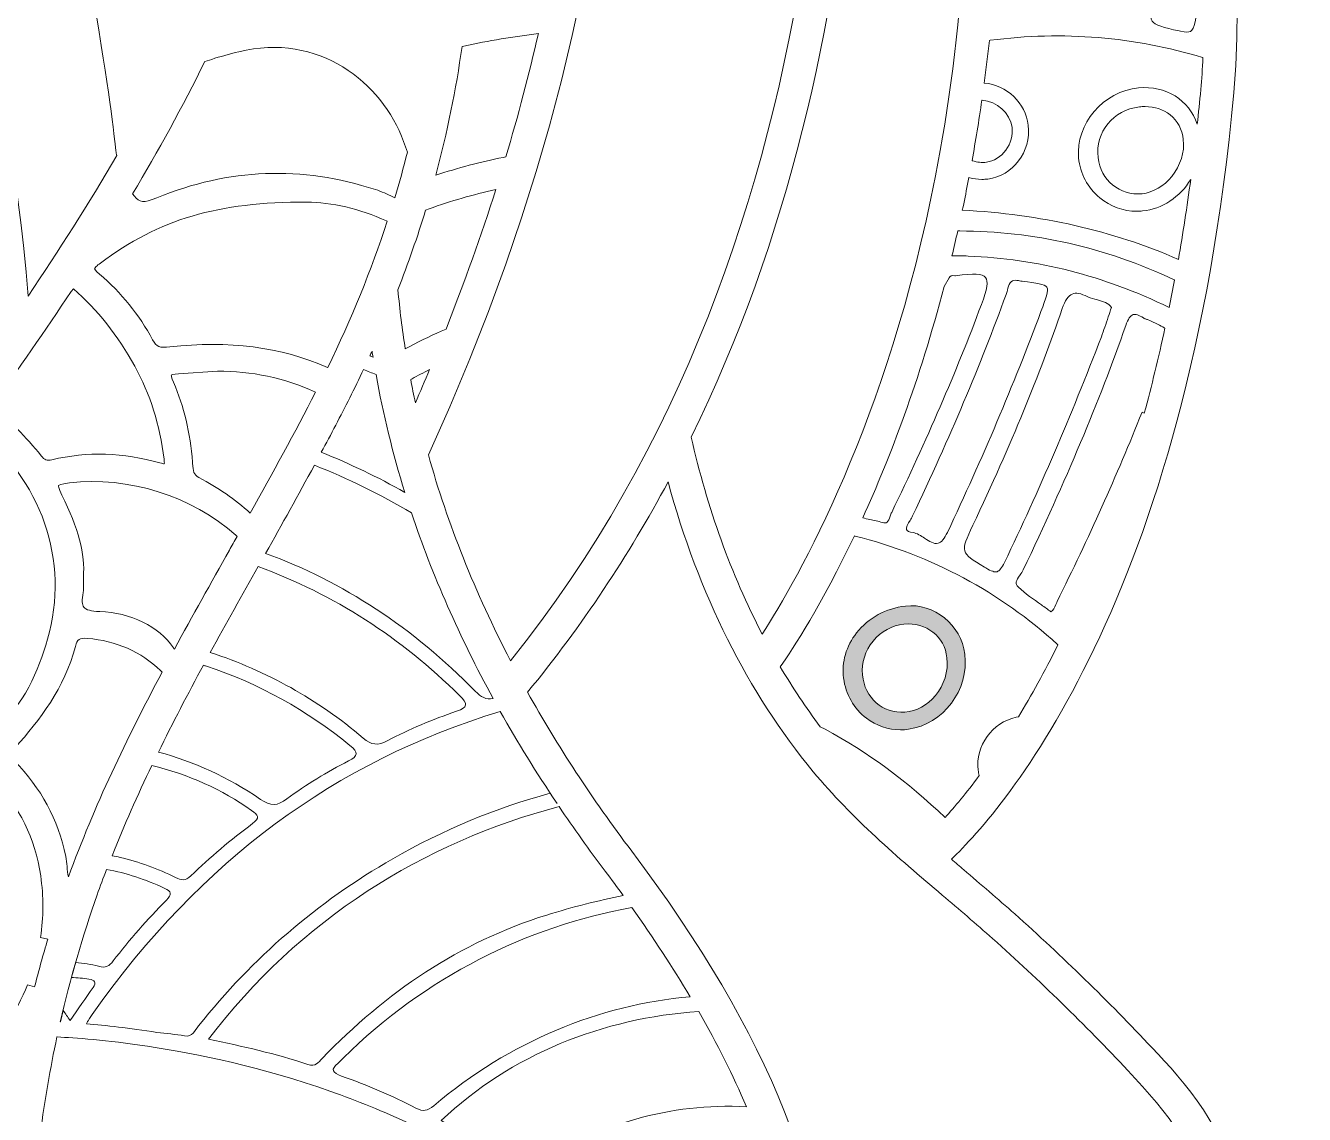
# Model space of a CAD drawing. Extents: x 467 to 8573, y -6014 to -20.
# Drawn here: x 7634.5 to 8065.8, y -1618.4 to -1251.1 of the extents above; entities that cross this region are included whole.
import ezdxf

# ---------------------------------------------------------------- set-up
doc = ezdxf.new("R2010")
doc.units = 0
doc.header["$MEASUREMENT"] = 0
doc.layers.add('Layer 1', color=7, linetype='Continuous')

# ---------------------------------------------------------------- blocks, each defined once
blk = doc.blocks.new('block 12')
at = {"layer": 'Layer 1', "true_color": 0x000000}
h = blk.add_hatch(color=18, dxfattribs=at)
h.dxf.hatch_style = 2
edge = h.paths.add_edge_path()
edge.add_spline(control_points=[(7931.23, -1446.9), (7924.71, -1447.62), (7918.71, -1450.92), (7914.75, -1455.96), (7911.22, -1460.45), (7909.66, -1465.85), (7910.35, -1471.18), (7911.06, -1476.7), (7913.81, -1481.53), (7918.09, -1484.79), (7921.43, -1487.33), (7925.41, -1488.67), (7929.52, -1488.67), (7930.42, -1488.67), (7931.32, -1488.6), (7932.22, -1488.48), (7944.01, -1486.81), (7952.72, -1475.22), (7951.24, -1463.17), (7950.03, -1453.28), (7940.87, -1445.83), (7931.23, -1446.9)], knot_values=[0, 0, 0, 0, 1, 1, 1, 2, 2, 2, 3, 3, 3, 4, 4, 4, 5, 5, 5, 6, 6, 6, 7, 7, 7, 7], degree=3, periodic=1)
edge = h.paths.add_edge_path()
edge.add_spline(control_points=[(7941.32, -1477.14), (7938.59, -1480.43), (7934.93, -1482.41), (7931.03, -1482.7), (7923.5, -1483.26), (7917.51, -1477.96), (7916.72, -1470.09), (7916.33, -1466.12), (7917.63, -1461.98), (7920.3, -1458.73), (7922.96, -1455.5), (7926.74, -1453.42), (7930.68, -1453.04), (7938.29, -1452.31), (7944.41, -1457.09), (7945.22, -1464.42), (7945.71, -1468.93), (7944.3, -1473.56), (7941.32, -1477.14)], knot_values=[0, 0, 0, 0, 1, 1, 1, 2, 2, 2, 3, 3, 3, 4, 4, 4, 5, 5, 5, 6, 6, 6, 6], degree=3, periodic=1)
at = {"layer": 'Layer 1', "lineweight": 0}
for points, knots in [([(8569.01, -1461.07), (8566.22, -1459.96), (8563.09, -1461.26), (8561.86, -1463.99), (8561.56, -1464.71), (8544.61, -1501.55), (8501.88, -1542.69), (8501.51, -1532.3), (8501.78, -1521.87), (8503.01, -1511.43), (8505.06, -1494.14), (8512.33, -1458.39), (8528.91, -1447.47), (8488.25, -1474.16), (8444.57, -1497.83), (8388.84, -1567), (8388.74, -1558.25), (8389.06, -1549.45), (8390.1, -1540.66), (8392.11, -1523.36), (8399.38, -1487.62), (8416.02, -1476.7), (8371.77, -1505.76), (8323.94, -1531.19), (8261, -1615.47), (8259.7, -1599.83), (8259.39, -1584.22), (8261.22, -1568.57), (8263.27, -1551.27), (8270.53, -1515.49), (8287.12, -1504.62), (8240.79, -1535.03), (8190.44, -1561.49), (8122.93, -1655.94), (8117.73, -1663.24), (8112.98, -1670.96), (8108.96, -1679.01), (8108.22, -1666.14), (8108.26, -1653.26), (8109.78, -1640.33), (8111.79, -1623.02), (8119.06, -1587.24), (8135.68, -1576.32), (8107.06, -1595.13), (8076.93, -1612.43), (8042.19, -1645.12), (8040.7, -1623.96), (8025.02, -1607.26), (8014.41, -1595.94), (7999.68, -1580.28), (7984.1, -1565.09), (7968.08, -1550.78), (7962.38, -1545.69), (7956.54, -1540.74), (7950.91, -1535.95), (7949.5, -1534.75), (7948.1, -1533.56), (7946.72, -1532.36), (7963.83, -1515.97), (8026.37, -1445.17), (8041.95, -1273.7), (8059.64, -1079.17), (7874.06, -790.77), (7866.16, -778.61), (7866.16, -778.61), (7865.71, -778.88), (7865.71, -778.88), (7865.61, -778.45), (7865.51, -778.03), (7865.39, -777.58), (7841.47, -682.42), (7816.71, -584.01), (7816.45, -483.92), (7816.45, -483.92), (7816.42, -475.23), (7816.42, -475.23), (7816.02, -336.5), (7815.58, -179.26), (7903.6, -61.38), (7903.6, -61.38), (7934.24, -20.33), (7934.24, -20.33), (7934.24, -20.33), (7895.46, -53.81), (7895.46, -53.81), (7894.81, -54.37), (7831.02, -109.91), (7768.21, -206.1), (7710.23, -294.92), (7641.1, -437.67), (7641.1, -613.6), (7641.1, -613.6), (7642.06, -636.94), (7642.06, -636.94), (7574.04, -537.22), (7545.32, -478.68), (7545.03, -478.06), (7545.03, -478.06), (7540, -467.74), (7540, -467.74), (7540, -467.74), (7534.97, -478.06), (7534.97, -478.06), (7534.68, -478.68), (7505.96, -537.22), (7437.94, -636.94), (7437.94, -636.94), (7438.9, -613.36), (7438.9, -613.36), (7438.9, -437.67), (7369.77, -294.92), (7311.79, -206.1), (7248.98, -109.91), (7185.18, -54.37), (7184.54, -53.81), (7184.54, -53.81), (7145.76, -20.33), (7145.76, -20.33), (7145.76, -20.33), (7176.41, -61.38), (7176.41, -61.38), (7264.42, -179.26), (7263.98, -336.48), (7263.58, -475.2), (7263.58, -475.2), (7263.55, -483.92), (7263.55, -483.92), (7263.29, -584.01), (7238.55, -682.42), (7214.61, -777.58), (7214.49, -778.03), (7214.39, -778.45), (7214.29, -778.88), (7214.29, -778.88), (7213.84, -778.61), (7213.84, -778.61), (7205.94, -790.77), (7020.36, -1079.17), (7038.05, -1273.7), (7053.63, -1445.15), (7116.17, -1515.97), (7133.29, -1532.36), (7131.9, -1533.56), (7130.5, -1534.74), (7129.1, -1535.93), (7123.46, -1540.73), (7117.62, -1545.69), (7111.92, -1550.78), (7095.88, -1565.11), (7080.3, -1580.31), (7065.59, -1595.94), (7054.98, -1607.26), (7039.28, -1623.96), (7037.81, -1645.12), (7003.07, -1612.43), (6972.94, -1595.13), (6944.32, -1576.32), (6960.94, -1587.24), (6968.21, -1623.02), (6970.22, -1640.33), (6971.74, -1653.26), (6971.78, -1666.14), (6971.04, -1679.01), (6967.02, -1670.96), (6962.27, -1663.24), (6957.07, -1655.94), (6889.56, -1561.49), (6839.21, -1535.03), (6792.88, -1504.62), (6809.47, -1515.49), (6816.73, -1551.27), (6818.78, -1568.57), (6820.61, -1584.22), (6820.3, -1599.83), (6819, -1615.47), (6756.06, -1531.19), (6708.23, -1505.76), (6664, -1476.7), (6680.62, -1487.62), (6687.89, -1523.36), (6689.9, -1540.66), (6690.94, -1549.45), (6691.27, -1558.25), (6691.16, -1567), (6635.43, -1497.83), (6591.75, -1474.16), (6551.09, -1447.47), (6567.67, -1458.39), (6574.94, -1494.14), (6576.99, -1511.43), (6578.22, -1521.87), (6578.49, -1532.3), (6578.12, -1542.71), (6535.35, -1501.51), (6518.44, -1464.69), (6518.14, -1463.99), (6516.91, -1461.26), (6513.78, -1459.96), (6510.99, -1461.07), (6508.19, -1462.16), (6506.77, -1465.25), (6507.74, -1468.09), (6508.09, -1469.09), (6527.35, -1523.1), (6574.8, -1581.13), (6578.71, -1585.91), (6582.81, -1590.71), (6587.09, -1595.48), (6611.63, -1622.96), (6642.57, -1650.43), (6680.91, -1672.82), (6685.41, -1675.46), (6690.09, -1678.04), (6694.81, -1680.55), (6706.3, -1686.62), (6718.41, -1692.17), (6731.16, -1697.17), (6735.55, -1698.91), (6740.07, -1700.6), (6744.64, -1702.15), (6751.77, -1704.66), (6759.08, -1706.93), (6766.6, -1709.01), (6781.84, -1713.22), (6796.38, -1717.44), (6810.25, -1721.62), (6815.17, -1723.1), (6820.01, -1724.55), (6824.79, -1726), (6831.12, -1727.98), (6837.3, -1729.93), (6843.34, -1731.89), (6847.93, -1733.36), (6852.4, -1734.81), (6856.8, -1736.29), (6864.24, -1738.77), (6871.46, -1741.23), (6878.47, -1743.68), (6863.71, -1761.28), (6852.18, -1784.72), (6844.14, -1813.51), (6835.71, -1843.69), (6832.88, -1877.04), (6835.74, -1912.6), (6836.41, -1920.92), (6837.95, -1929.11), (6839.41, -1937.03), (6841.39, -1947.58), (6843.23, -1957.54), (6843.22, -1967.76), (6843.2, -1978.19), (6841.8, -1988.89), (6840.44, -1999.23), (6839.11, -2009.47), (6837.71, -2020.05), (6837.57, -2030.71), (6837.25, -2056.67), (6844.58, -2083.1), (6858.29, -2105.16), (6861.72, -2110.71), (6865.55, -2116), (6869.27, -2121.12), (6873.8, -2127.36), (6878.06, -2133.25), (6881.73, -2139.61), (6889.12, -2152.46), (6888.86, -2163.88), (6888.57, -2177.07), (6888.39, -2185.48), (6888.18, -2194.18), (6890.01, -2203.81), (6898.66, -2249.44), (6933.59, -2284.23), (6970.89, -2303.97), (6884.82, -2290.54), (6815.2, -2262.97), (6792.66, -2243.24), (6792.66, -2243.24), (6784.59, -2250.9), (6784.59, -2250.9), (6786.33, -2253.1), (6827.84, -2305.3), (6899.55, -2351.29), (6950.79, -2384.14), (7025.31, -2418.13), (7114.34, -2418.11), (7134.02, -2418.11), (7154.43, -2416.46), (7175.43, -2412.75), (7043.6, -2519.42), (6868.4, -2482.83), (6860.71, -2481.16), (6860.71, -2481.16), (6860.69, -2481.3), (6860.69, -2481.3), (6860.69, -2481.3), (6859.41, -2480.99), (6859.41, -2480.99), (6859.41, -2480.99), (6859.41, -2486.86), (6859.41, -2486.86), (6859.41, -2486.86), (6857.07, -2491.66), (6857.07, -2491.66), (6857.07, -2491.66), (6857.55, -2491.83), (6857.55, -2491.83), (6857.55, -2491.83), (6857.53, -2491.86), (6857.53, -2491.86), (6861.05, -2493.19), (6944.94, -2524.52), (7054.71, -2530.07), (7065.42, -2530.6), (7076, -2530.87), (7086.44, -2530.87), (7124.43, -2530.87), (7160.55, -2527.27), (7194.61, -2520.24), (7200.58, -2565.47), (7204.88, -2614.05), (7208.13, -2672.58), (7208.89, -2686.42), (7209.29, -2700.87), (7209.66, -2714.83), (7210.64, -2750.6), (7211.66, -2787.59), (7218.84, -2822.33), (7223.48, -2844.77), (7234.25, -2876.26), (7259.23, -2898.88), (7287.71, -2924.67), (7323.75, -2928.93), (7366.34, -2911.56), (7369.19, -2910.4), (7372.06, -2909.17), (7374.91, -2907.96), (7381.51, -2917.99), (7425.57, -2979.66), (7509.9, -2979.66), (7519.42, -2979.66), (7529.45, -2978.88), (7540, -2977.15), (7644, -2994.25), (7697.74, -2919.12), (7705.09, -2907.96), (7707.94, -2909.17), (7710.81, -2910.4), (7713.66, -2911.56), (7730.77, -2918.54), (7746.83, -2922.02), (7761.76, -2922.02), (7783.99, -2922.02), (7803.74, -2914.31), (7820.77, -2898.88), (7845.75, -2876.26), (7856.52, -2844.77), (7861.16, -2822.33), (7868.34, -2787.59), (7869.37, -2750.6), (7870.34, -2714.83), (7870.71, -2700.87), (7871.11, -2686.42), (7871.87, -2672.58), (7875.12, -2614.05), (7879.42, -2565.47), (7885.39, -2520.24), (7919.45, -2527.28), (7955.57, -2530.87), (7993.56, -2530.87), (8003.98, -2530.87), (8014.58, -2530.6), (8025.29, -2530.07), (8135.05, -2524.52), (8218.95, -2493.19), (8222.47, -2491.86), (8222.47, -2491.86), (8222.45, -2491.81), (8222.45, -2491.81), (8222.45, -2491.81), (8222.98, -2491.62), (8222.98, -2491.62), (8222.98, -2491.62), (8220.59, -2486.59), (8220.59, -2486.59), (8220.59, -2486.59), (8220.59, -2480.99), (8220.59, -2480.99), (8220.59, -2480.99), (8219.16, -2481.04), (8219.16, -2481.04), (8219.16, -2481.04), (8218.63, -2481.32), (8218.63, -2481.32), (8204.51, -2484.27), (8033.74, -2517.23), (7904.57, -2412.75), (7925.57, -2416.46), (7945.96, -2418.11), (7965.66, -2418.11), (8054.69, -2418.11), (8129.21, -2384.14), (8180.45, -2351.29), (8252.16, -2305.3), (8293.67, -2253.1), (8295.41, -2250.9), (8295.41, -2250.9), (8287.34, -2243.24), (8287.34, -2243.24), (8264.8, -2262.97), (8195.18, -2290.54), (8109.13, -2303.97), (8146.41, -2284.23), (8181.34, -2249.44), (8189.99, -2203.81), (8191.82, -2194.18), (8191.61, -2185.48), (8191.43, -2177.07), (8191.14, -2163.88), (8190.88, -2152.46), (8198.27, -2139.61), (8201.94, -2133.25), (8206.2, -2127.36), (8210.73, -2121.12), (8214.45, -2116), (8218.28, -2110.71), (8221.71, -2105.16), (8235.42, -2083.1), (8242.75, -2056.67), (8242.43, -2030.71), (8242.29, -2020.05), (8240.89, -2009.47), (8239.56, -1999.23), (8238.2, -1988.89), (8236.8, -1978.19), (8236.78, -1967.76), (8236.77, -1957.54), (8238.61, -1947.58), (8240.59, -1937.03), (8242.05, -1929.11), (8243.59, -1920.92), (8244.26, -1912.6), (8247.12, -1877.04), (8244.29, -1843.69), (8235.86, -1813.51), (8227.82, -1784.7), (8216.29, -1761.26), (8201.53, -1743.67), (8234.1, -1732.28), (8271.06, -1720.78), (8313.4, -1709.01), (8505.31, -1655.72), (8571.62, -1469.98), (8572.26, -1468.09), (8573.23, -1465.25), (8571.81, -1462.16), (8569.01, -1461.07)], [0, 0, 0, 0, 1, 1, 1, 2, 2, 2, 3, 3, 3, 4, 4, 4, 5, 5, 5, 6, 6, 6, 7, 7, 7, 8, 8, 8, 9, 9, 9, 10, 10, 10, 11, 11, 11, 12, 12, 12, 13, 13, 13, 14, 14, 14, 15, 15, 15, 16, 16, 16, 17, 17, 17, 18, 18, 18, 19, 19, 19, 20, 20, 20, 21, 21, 21, 22, 22, 22, 23, 23, 23, 24, 24, 24, 25, 25, 25, 26, 26, 26, 27, 27, 27, 28, 28, 28, 29, 29, 29, 30, 30, 30, 31, 31, 31, 32, 32, 32, 33, 33, 33, 34, 34, 34, 35, 35, 35, 36, 36, 36, 37, 37, 37, 38, 38, 38, 39, 39, 39, 40, 40, 40, 41, 41, 41, 42, 42, 42, 43, 43, 43, 44, 44, 44, 45, 45, 45, 46, 46, 46, 47, 47, 47, 48, 48, 48, 49, 49, 49, 50, 50, 50, 51, 51, 51, 52, 52, 52, 53, 53, 53, 54, 54, 54, 55, 55, 55, 56, 56, 56, 57, 57, 57, 58, 58, 58, 59, 59, 59, 60, 60, 60, 61, 61, 61, 62, 62, 62, 63, 63, 63, 64, 64, 64, 65, 65, 65, 66, 66, 66, 67, 67, 67, 68, 68, 68, 69, 69, 69, 70, 70, 70, 71, 71, 71, 72, 72, 72, 73, 73, 73, 74, 74, 74, 75, 75, 75, 76, 76, 76, 77, 77, 77, 78, 78, 78, 79, 79, 79, 80, 80, 80, 81, 81, 81, 82, 82, 82, 83, 83, 83, 84, 84, 84, 85, 85, 85, 86, 86, 86, 87, 87, 87, 88, 88, 88, 89, 89, 89, 90, 90, 90, 91, 91, 91, 92, 92, 92, 93, 93, 93, 94, 94, 94, 95, 95, 95, 96, 96, 96, 97, 97, 97, 98, 98, 98, 99, 99, 99, 100, 100, 100, 101, 101, 101, 102, 102, 102, 103, 103, 103, 104, 104, 104, 105, 105, 105, 106, 106, 106, 107, 107, 107, 108, 108, 108, 109, 109, 109, 110, 110, 110, 111, 111, 111, 112, 112, 112, 113, 113, 113, 114, 114, 114, 115, 115, 115, 116, 116, 116, 117, 117, 117, 118, 118, 118, 119, 119, 119, 120, 120, 120, 121, 121, 121, 122, 122, 122, 123, 123, 123, 124, 124, 124, 125, 125, 125, 126, 126, 126, 127, 127, 127, 128, 128, 128, 129, 129, 129, 130, 130, 130, 131, 131, 131, 132, 132, 132, 133, 133, 133, 134, 134, 134, 135, 135, 135, 136, 136, 136, 137, 137, 137, 138, 138, 138, 139, 139, 139, 140, 140, 140, 141, 141, 141, 142, 142, 142, 143, 143, 143, 144, 144, 144, 145, 145, 145, 146, 146, 146, 147, 147, 147, 148, 148, 148, 149, 149, 149, 150, 150, 150, 151, 151, 151, 152, 152, 152, 152]), ([(7777.37, -212.53), (7810.12, -162.33), (7843.1, -123.37), (7867.01, -97.73), (7804.49, -211.85), (7804.88, -350.9), (7805.24, -475.25), (7805.24, -475.25), (7805.26, -483.93), (7805.26, -483.93), (7805.53, -585.41), (7830.44, -684.5), (7854.55, -780.31), (7871.19, -846.47), (7888.39, -914.88), (7897.26, -983.27), (7915.57, -1124.69), (7912.89, -1322.17), (7798.02, -1465.36), (7786.06, -1442.35), (7776.81, -1419.18), (7770.31, -1395.94), (7929.98, -1046.9), (7751.73, -793.33), (7665.9, -671.26), (7662.64, -666.63), (7659.53, -662.21), (7656.6, -657.98), (7655.69, -656.72), (7654.84, -655.47), (7653.97, -654.21), (7653.97, -654.21), (7652.28, -613.36), (7652.28, -613.36), (7652.28, -440.57), (7720.31, -300.02), (7777.37, -212.53)], [0, 0, 0, 0, 1, 1, 1, 2, 2, 2, 3, 3, 3, 4, 4, 4, 5, 5, 5, 6, 6, 6, 7, 7, 7, 8, 8, 8, 9, 9, 9, 10, 10, 10, 11, 11, 11, 12, 12, 12, 12]), ([(7941.36, -1301.73), (7925.11, -1385.09), (7894.88, -1437.9), (7882.91, -1456.36), (7872.45, -1436.24), (7864.35, -1413.84), (7858.96, -1389.9), (7924.41, -1256.61), (7923.63, -1099.92), (7908.34, -981.84), (7904.09, -949.04), (7897.96, -916.31), (7890.9, -883.87), (7962.93, -1069.27), (7958.83, -1212.13), (7941.36, -1301.73)], [0, 0, 0, 0, 1, 1, 1, 2, 2, 2, 3, 3, 3, 4, 4, 4, 5, 5, 5, 5]), ([(7540, -939.18), (7638.68, -1050.26), (7664.79, -1291.68), (7665.04, -1294.14), (7665.06, -1294.41), (7665.15, -1294.67), (7665.2, -1294.94), (7655.76, -1311.18), (7645.68, -1326.99), (7635.3, -1342.34), (7621.41, -1168.51), (7545.17, -1070.55), (7544.39, -1069.56), (7544.33, -1069.49), (7544.27, -1069.46), (7544.23, -1069.41), (7544.01, -1069.15), (7543.79, -1068.93), (7543.53, -1068.72), (7543.5, -1068.71), (7543.48, -1068.67), (7543.45, -1068.66), (7542.49, -1067.91), (7541.31, -1067.45), (7540, -1067.45), (7538.69, -1067.45), (7537.51, -1067.91), (7536.55, -1068.66), (7536.52, -1068.67), (7536.5, -1068.71), (7536.47, -1068.72), (7536.21, -1068.93), (7535.99, -1069.15), (7535.77, -1069.41), (7535.73, -1069.46), (7535.67, -1069.49), (7535.61, -1069.56), (7534.83, -1070.55), (7458.59, -1168.51), (7444.7, -1342.34), (7434.32, -1326.97), (7424.24, -1311.18), (7414.8, -1294.94), (7414.87, -1294.68), (7414.94, -1294.41), (7414.96, -1294.14), (7415.21, -1291.68), (7441.29, -1050.28), (7540, -939.18)], [0, 0, 0, 0, 1, 1, 1, 2, 2, 2, 3, 3, 3, 4, 4, 4, 5, 5, 5, 6, 6, 6, 7, 7, 7, 8, 8, 8, 9, 9, 9, 10, 10, 10, 11, 11, 11, 12, 12, 12, 13, 13, 13, 14, 14, 14, 15, 15, 15, 16, 16, 16, 16]), ([(8031.76, -1236.48), (8031.76, -1236.48), (8031.06, -1239.79), (8031.06, -1239.79), (8030.34, -1243.13), (8029.63, -1246.46), (8028.89, -1249.81), (8028.48, -1251.63), (8028.02, -1252.62), (8027.39, -1253.03), (8026.78, -1253.41), (8025.79, -1253.41), (8023.96, -1253), (8023.96, -1253), (8023.55, -1252.89), (8023.55, -1252.89), (8018.25, -1251.68), (8015.31, -1251.02), (8014.39, -1249.55), (8013.45, -1248.08), (8014.1, -1245.15), (8015.26, -1239.81), (8019.36, -1221.05), (8022.92, -1201.34), (8025.96, -1181.11), (8029.15, -1200.01), (8031.16, -1218.56), (8031.76, -1236.48)], [0, 0, 0, 0, 1, 1, 1, 2, 2, 2, 3, 3, 3, 4, 4, 4, 5, 5, 5, 6, 6, 6, 7, 7, 7, 8, 8, 8, 9, 9, 9, 9]), ([(7758.31, -1308.9), (7756.45, -1307.99), (7754.53, -1307.05), (7752.44, -1306.39), (7727.67, -1298.3), (7702.87, -1299.24), (7678.76, -1309.19), (7674.1, -1311.12), (7672.86, -1310.76), (7671.19, -1308.62), (7671.19, -1308.62), (7670.57, -1307.84), (7670.57, -1307.84), (7679.22, -1293.35), (7687.43, -1278.49), (7694.91, -1263.2), (7694.91, -1263.2), (7697.23, -1262.47), (7697.23, -1262.47), (7700.11, -1261.55), (7703.18, -1260.69), (7706.34, -1259.91), (7733.2, -1253.27), (7754.65, -1270.13), (7761.95, -1290.21), (7761.95, -1290.21), (7763.25, -1293.78), (7763.25, -1293.78), (7761.95, -1298.92), (7760.52, -1304.07), (7758.95, -1309.19), (7758.95, -1309.19), (7758.31, -1308.9), (7758.31, -1308.9)], [0, 0, 0, 0, 1, 1, 1, 2, 2, 2, 3, 3, 3, 4, 4, 4, 5, 5, 5, 6, 6, 6, 7, 7, 7, 8, 8, 8, 9, 9, 9, 10, 10, 10, 11, 11, 11, 11]), ([(7772.78, -1301.56), (7776.69, -1287.12), (7779.64, -1272.64), (7781.66, -1258.15), (7781.66, -1258.15), (7782.29, -1258.01), (7782.29, -1258.01), (7790.58, -1256.17), (7799.05, -1254.75), (7807.42, -1253.8), (7804.28, -1267.48), (7800.63, -1281.36), (7796.43, -1295.4), (7796.43, -1295.4), (7795.53, -1295.57), (7795.53, -1295.57), (7787.87, -1297.09), (7780.22, -1299.12), (7772.78, -1301.56)], [0, 0, 0, 0, 1, 1, 1, 2, 2, 2, 3, 3, 3, 4, 4, 4, 5, 5, 5, 6, 6, 6, 6]), ([(7952.62, -1302.38), (7954.07, -1302.77), (7955.54, -1302.98), (7957, -1302.98), (7957.67, -1302.98), (7958.34, -1302.94), (7959, -1302.86), (7967.5, -1301.78), (7973.61, -1293.64), (7972.62, -1284.7), (7971.8, -1277.24), (7965.43, -1271.14), (7957.81, -1270.47), (7958.44, -1265.78), (7959.02, -1260.97), (7959.55, -1256.07), (7959.55, -1256.07), (7959.8, -1256.03), (7959.8, -1256.03), (7984.43, -1252.89), (8008.52, -1254.84), (8031.4, -1261.84), (8031.4, -1261.84), (8031.56, -1261.89), (8031.56, -1261.89), (8031.37, -1265.52), (8031.15, -1269.12), (8030.82, -1272.69), (8030.46, -1276.65), (8030.07, -1280.54), (8029.66, -1284.38), (8026.88, -1276.19), (8019.05, -1271.2), (8009.87, -1272.09), (7997.99, -1273.23), (7988.54, -1284.27), (7989.63, -1295.72), (7990.14, -1301.01), (7992.67, -1305.79), (7996.73, -1309.17), (8000.3, -1312.12), (8004.68, -1313.71), (8009.24, -1313.71), (8009.89, -1313.71), (8010.53, -1313.68), (8011.16, -1313.61), (8017.8, -1312.98), (8023.84, -1308.95), (8027.44, -1302.96), (8026.2, -1312.29), (8024.8, -1321.29), (8023.28, -1329.95), (8001.15, -1320.26), (7976.63, -1314.67), (7950.4, -1313.37), (7951.02, -1310.48), (7951.61, -1307.57), (7952.19, -1304.6), (7952.33, -1303.86), (7952.48, -1303.11), (7952.62, -1302.38)], [0, 0, 0, 0, 1, 1, 1, 2, 2, 2, 3, 3, 3, 4, 4, 4, 5, 5, 5, 6, 6, 6, 7, 7, 7, 8, 8, 8, 9, 9, 9, 10, 10, 10, 11, 11, 11, 12, 12, 12, 13, 13, 13, 14, 14, 14, 15, 15, 15, 16, 16, 16, 17, 17, 17, 18, 18, 18, 19, 19, 19, 20, 20, 20, 20]), ([(7957, -1276.22), (7957, -1276.22), (7957.12, -1276.24), (7957.12, -1276.24), (7962.06, -1276.56), (7966.47, -1280.57), (7967.17, -1285.37), (7967.55, -1288.01), (7966.78, -1290.86), (7965.04, -1293.15), (7963.39, -1295.37), (7961.03, -1296.82), (7958.56, -1297.16), (7957.02, -1297.36), (7955.43, -1297.21), (7953.83, -1296.7), (7953.83, -1296.7), (7953.69, -1296.65), (7953.69, -1296.65), (7954.87, -1290.09), (7955.98, -1283.3), (7957, -1276.22)], [0, 0, 0, 0, 1, 1, 1, 2, 2, 2, 3, 3, 3, 4, 4, 4, 5, 5, 5, 6, 6, 6, 7, 7, 7, 7]), ([(8021.06, -1301.95), (8018.37, -1305.28), (8014.71, -1307.41), (8011.03, -1307.81), (8003.54, -1308.57), (7997.02, -1303.23), (7996.17, -1295.6), (7995.19, -1287.06), (8001.32, -1279.53), (8010.11, -1278.51), (8010.76, -1278.44), (8011.4, -1278.4), (8012.04, -1278.4), (8015.23, -1278.4), (8018.18, -1279.36), (8020.46, -1281.19), (8022.97, -1283.18), (8024.56, -1286.15), (8024.94, -1289.51), (8025.41, -1293.78), (8024, -1298.3), (8021.06, -1301.95)], [0, 0, 0, 0, 1, 1, 1, 2, 2, 2, 3, 3, 3, 4, 4, 4, 5, 5, 5, 6, 6, 6, 7, 7, 7, 7]), ([(7762.53, -1360.19), (7761.47, -1353.54), (7760.65, -1346.88), (7760.05, -1340.21), (7763.54, -1331.27), (7766.64, -1322.31), (7769.39, -1313.32), (7769.39, -1313.32), (7770.57, -1312.89), (7770.57, -1312.89), (7777.85, -1310.28), (7785.39, -1308.1), (7793.04, -1306.39), (7788.12, -1321.88), (7782.54, -1337.56), (7776.26, -1353.49), (7776.26, -1353.49), (7774.68, -1354.18), (7774.68, -1354.18), (7770.58, -1355.98), (7766.49, -1358.01), (7762.53, -1360.19)], [0, 0, 0, 0, 1, 1, 1, 2, 2, 2, 3, 3, 3, 4, 4, 4, 5, 5, 5, 6, 6, 6, 7, 7, 7, 7]), ([(7683.13, -1359.49), (7679.65, -1359.9), (7678.57, -1359.46), (7677.31, -1357.1), (7672.77, -1348.64), (7666.72, -1341.18), (7659.34, -1334.92), (7657.89, -1333.69), (7657.72, -1333.11), (7657.71, -1333.11), (7657.71, -1333.11), (7657.76, -1332.89), (7657.76, -1332.89), (7657.76, -1332.89), (7658.27, -1332.38), (7658.27, -1332.38), (7658.61, -1332.04), (7659.07, -1331.66), (7659.69, -1331.2), (7679.36, -1316.47), (7699.44, -1310.48), (7729.24, -1310.67), (7737.74, -1310.62), (7746.98, -1312.84), (7756.2, -1317), (7756.2, -1317), (7756.45, -1317.12), (7756.45, -1317.12), (7751.03, -1333.62), (7744.34, -1350.06), (7736.39, -1366.44), (7736.39, -1366.44), (7736.28, -1366.39), (7736.28, -1366.39), (7720.67, -1359.53), (7702.79, -1357.21), (7683.13, -1359.49)], [0, 0, 0, 0, 1, 1, 1, 2, 2, 2, 3, 3, 3, 4, 4, 4, 5, 5, 5, 6, 6, 6, 7, 7, 7, 8, 8, 8, 9, 9, 9, 10, 10, 10, 11, 11, 11, 12, 12, 12, 12]), ([(8020.21, -1346.18), (7998.01, -1335.45), (7975.79, -1329.77), (7952.33, -1328.83), (7950.52, -1328.76), (7948.71, -1328.73), (7946.9, -1328.73), (7947.57, -1325.98), (7948.22, -1323.2), (7948.85, -1320.38), (7948.85, -1320.38), (7949.53, -1320.38), (7949.53, -1320.38), (7974.32, -1320.38), (7998.66, -1325.93), (8021.85, -1336.85), (8021.85, -1336.85), (8022.02, -1336.93), (8022.02, -1336.93), (8021.42, -1340.06), (8020.82, -1343.14), (8020.21, -1346.18)], [0, 0, 0, 0, 1, 1, 1, 2, 2, 2, 3, 3, 3, 4, 4, 4, 5, 5, 5, 6, 6, 6, 7, 7, 7, 7]), ([(7956.83, -1345.23), (7948.27, -1368.06), (7938.37, -1390.97), (7926.58, -1415.31), (7926.41, -1415.68), (7926.26, -1416.11), (7926.08, -1416.55), (7925.37, -1418.53), (7924.96, -1419.25), (7923.44, -1418.74), (7922.04, -1418.29), (7920.61, -1417.99), (7919.21, -1417.7), (7918.41, -1417.54), (7917.6, -1417.37), (7916.82, -1417.17), (7926.05, -1396.84), (7935.96, -1370.79), (7944.29, -1339.12), (7944.29, -1339.12), (7945.93, -1336.22), (7945.93, -1336.22), (7946.31, -1335.57), (7946.75, -1335.21), (7947.84, -1335.47), (7947.84, -1335.47), (7947.99, -1335.5), (7947.99, -1335.5), (7947.99, -1335.5), (7948.15, -1335.47), (7948.15, -1335.47), (7954.31, -1334.61), (7957.23, -1334.78), (7958.25, -1336.06), (7959.21, -1337.26), (7958.78, -1340), (7956.83, -1345.23)], [0, 0, 0, 0, 1, 1, 1, 2, 2, 2, 3, 3, 3, 4, 4, 4, 5, 5, 5, 6, 6, 6, 7, 7, 7, 8, 8, 8, 9, 9, 9, 10, 10, 10, 11, 11, 11, 12, 12, 12, 12]), ([(7976.92, -1347.55), (7967.69, -1372.24), (7957.09, -1397.29), (7945.38, -1422.05), (7944.38, -1424.18), (7943.32, -1425.41), (7942.21, -1425.72), (7940.83, -1426.11), (7939.29, -1425.08), (7937.67, -1424.03), (7936.43, -1423.19), (7935.11, -1422.34), (7933.78, -1422.12), (7932.55, -1421.93), (7931.78, -1421.59), (7931.58, -1421.14), (7931.26, -1420.44), (7932.14, -1419.04), (7932.77, -1418), (7933.12, -1417.47), (7933.42, -1416.98), (7933.64, -1416.52), (7946.17, -1390.02), (7956.49, -1365.6), (7965.16, -1341.85), (7965.33, -1341.4), (7965.47, -1340.89), (7965.6, -1340.38), (7966.15, -1338.3), (7966.59, -1337), (7968.4, -1337), (7968.68, -1337), (7968.98, -1337.04), (7969.32, -1337.1), (7969.32, -1337.1), (7969.7, -1337.17), (7969.7, -1337.17), (7970.02, -1337.24), (7970.33, -1337.31), (7970.64, -1337.36), (7975.4, -1337.96), (7978.27, -1338.32), (7978.93, -1339.37), (7979.56, -1340.45), (7978.57, -1343.13), (7976.92, -1347.55)], [0, 0, 0, 0, 1, 1, 1, 2, 2, 2, 3, 3, 3, 4, 4, 4, 5, 5, 5, 6, 6, 6, 7, 7, 7, 8, 8, 8, 9, 9, 9, 10, 10, 10, 11, 11, 11, 12, 12, 12, 13, 13, 13, 14, 14, 14, 15, 15, 15, 15]), ([(7643.29, -1397.54), (7641.67, -1397.94), (7640.8, -1397.61), (7639.72, -1396.25), (7634.65, -1389.76), (7629, -1384.2), (7622.91, -1379.75), (7622.91, -1379.75), (7622.9, -1379.73), (7622.9, -1379.73), (7631.97, -1367.03), (7641, -1354.07), (7649.81, -1340.77), (7649.81, -1340.77), (7650.64, -1339.94), (7650.64, -1339.94), (7658.63, -1346.86), (7665.57, -1355.64), (7671.29, -1366.03), (7676.49, -1375.48), (7679.72, -1385.72), (7681.15, -1397.34), (7681.25, -1398.11), (7681.27, -1398.62), (7681.25, -1398.94), (7680.95, -1398.91), (7680.47, -1398.81), (7679.77, -1398.62), (7667.48, -1395.09), (7655.2, -1394.73), (7643.29, -1397.54)], [0, 0, 0, 0, 1, 1, 1, 2, 2, 2, 3, 3, 3, 4, 4, 4, 5, 5, 5, 6, 6, 6, 7, 7, 7, 8, 8, 8, 9, 9, 9, 10, 10, 10, 10]), ([(7984.1, -1346.57), (7985.06, -1343.76), (7986.13, -1342.21), (7987.48, -1341.64), (7988.74, -1341.13), (7990.4, -1341.42), (7992.72, -1342.56), (7993.74, -1343.08), (7994.87, -1343.37), (7995.94, -1343.64), (7997.92, -1344.15), (7999.66, -1344.59), (8000.67, -1346.23), (8000.31, -1347.31), (7999.95, -1348.35), (7999.63, -1349.37), (7998.84, -1351.69), (7998.11, -1353.89), (7997.29, -1356.06), (7987.14, -1382.63), (7976.15, -1408.24), (7964.62, -1432.17), (7963.69, -1434.11), (7962.91, -1435.08), (7962.11, -1435.32), (7961.32, -1435.56), (7960.23, -1435.19), (7958.34, -1434.04), (7958.34, -1434.04), (7957.87, -1433.77), (7957.87, -1433.77), (7949.65, -1428.84), (7949.65, -1428.84), (7953.95, -1419.68), (7966.94, -1392.08), (7976.51, -1368.86), (7984.1, -1346.57)], [0, 0, 0, 0, 1, 1, 1, 2, 2, 2, 3, 3, 3, 4, 4, 4, 5, 5, 5, 6, 6, 6, 7, 7, 7, 8, 8, 8, 9, 9, 9, 10, 10, 10, 11, 11, 11, 12, 12, 12, 12]), ([(8011.78, -1381.79), (8011.78, -1381.79), (8011.01, -1381.54), (8011.01, -1381.54), (8002.56, -1402.7), (7992.92, -1424.18), (7982.34, -1445.42), (7982.19, -1445.75), (7982.04, -1446.09), (7981.9, -1446.43), (7981.47, -1447.42), (7981.1, -1448.31), (7980.31, -1448.84), (7979.24, -1448.05), (7978.16, -1447.3), (7977.09, -1446.55), (7974.31, -1444.59), (7971.66, -1442.75), (7969.31, -1440.56), (7968.04, -1439.38), (7968.51, -1438.39), (7969.87, -1436.42), (7970.25, -1435.85), (7970.64, -1435.29), (7970.91, -1434.73), (7985.28, -1404.71), (7996.61, -1377.73), (8005.52, -1352.29), (8006.3, -1350.07), (8007.09, -1348.9), (8007.99, -1348.59), (8008.81, -1348.31), (8009.95, -1348.69), (8011.49, -1349.73), (8011.81, -1349.94), (8012.15, -1350.04), (8012.44, -1350.14), (8012.58, -1350.17), (8012.72, -1350.21), (8012.84, -1350.26), (8015.58, -1351.47), (8017.32, -1352.26), (8018.52, -1353.01), (8018.52, -1353.01), (8018.74, -1353.14), (8018.74, -1353.14), (8016.57, -1363.19), (8014.25, -1372.75), (8011.78, -1381.79)], [0, 0, 0, 0, 1, 1, 1, 2, 2, 2, 3, 3, 3, 4, 4, 4, 5, 5, 5, 6, 6, 6, 7, 7, 7, 8, 8, 8, 9, 9, 9, 10, 10, 10, 11, 11, 11, 12, 12, 12, 13, 13, 13, 14, 14, 14, 15, 15, 15, 16, 16, 16, 16]), ([(7751.64, -1362.97), (7751.28, -1362.84), (7750.94, -1362.68), (7750.58, -1362.53), (7750.82, -1362.02), (7751.08, -1361.49), (7751.32, -1360.96), (7751.42, -1361.62), (7751.54, -1362.31), (7751.64, -1362.97)], [0, 0, 0, 0, 1, 1, 1, 2, 2, 2, 3, 3, 3, 3]), ([(7743.81, -1376.67), (7745.41, -1373.47), (7746.95, -1370.28), (7748.47, -1367.09), (7749.87, -1367.67), (7751.25, -1368.25), (7752.65, -1368.84), (7755.04, -1382.12), (7758.28, -1395.38), (7762.39, -1408.58), (7753.3, -1403.43), (7743.88, -1398.91), (7734.2, -1395.05), (7737.48, -1388.94), (7740.7, -1382.83), (7743.81, -1376.67)], [0, 0, 0, 0, 1, 1, 1, 2, 2, 2, 3, 3, 3, 4, 4, 4, 5, 5, 5, 5]), ([(7764.34, -1370.53), (7764.34, -1370.53), (7764.82, -1370.26), (7764.82, -1370.26), (7766.71, -1369.2), (7768.67, -1368.16), (7770.7, -1367.14), (7769.15, -1370.87), (7767.56, -1374.61), (7765.92, -1378.36), (7765.36, -1375.75), (7764.83, -1373.14), (7764.34, -1370.53)], [0, 0, 0, 0, 1, 1, 1, 2, 2, 2, 3, 3, 3, 4, 4, 4, 4]), ([(7710.23, -1415.55), (7705.14, -1410.94), (7699.34, -1406.91), (7692.94, -1403.58), (7691.12, -1402.63), (7690.96, -1401.47), (7690.78, -1398.7), (7690.78, -1398.7), (7690.74, -1398.36), (7690.74, -1398.36), (7690.02, -1388.53), (7687.87, -1379.46), (7684.34, -1371.42), (7683.61, -1369.75), (7683.63, -1369.08), (7683.59, -1369.05), (7683.69, -1368.98), (7684.22, -1368.69), (7685.98, -1368.57), (7685.98, -1368.57), (7699.24, -1367.67), (7699.24, -1367.67), (7710.59, -1367.6), (7721.7, -1369.97), (7732.26, -1374.73), (7725.24, -1388.45), (7717.74, -1402.12), (7710.23, -1415.55)], [0, 0, 0, 0, 1, 1, 1, 2, 2, 2, 3, 3, 3, 4, 4, 4, 5, 5, 5, 6, 6, 6, 7, 7, 7, 8, 8, 8, 9, 9, 9, 9]), ([(7597.2, -1470.3), (7596.74, -1453.29), (7594.33, -1439.55), (7589.64, -1427.06), (7589.64, -1427.06), (7589.08, -1425.55), (7589.08, -1425.55), (7590.68, -1423.41), (7592.27, -1421.3), (7593.89, -1419.15), (7595.06, -1418.4), (7595.87, -1417.27), (7596.24, -1416.01), (7603.31, -1406.59), (7610.41, -1397.02), (7617.38, -1387.37), (7617.38, -1387.37), (7617.4, -1387.37), (7617.4, -1387.37), (7639.67, -1403.45), (7649.5, -1431.88), (7641.85, -1458.1), (7638.78, -1468.65), (7634.21, -1480.53), (7623.49, -1488.72), (7621.31, -1490.39), (7620.88, -1490.44), (7618.92, -1489.19), (7614.64, -1486.5), (7609.77, -1483.43), (7604.57, -1482.52), (7600.32, -1481.79), (7597.64, -1480.49), (7596.6, -1478.66), (7595.66, -1477.03), (7595.82, -1474.54), (7597.03, -1471.26), (7597.03, -1471.26), (7597.21, -1470.8), (7597.21, -1470.8), (7597.21, -1470.8), (7597.2, -1470.3), (7597.2, -1470.3)], [0, 0, 0, 0, 1, 1, 1, 2, 2, 2, 3, 3, 3, 4, 4, 4, 5, 5, 5, 6, 6, 6, 7, 7, 7, 8, 8, 8, 9, 9, 9, 10, 10, 10, 11, 11, 11, 12, 12, 12, 13, 13, 13, 14, 14, 14, 14]), ([(7786.14, -1475.66), (7765.14, -1454.26), (7741.56, -1438.68), (7715.42, -1429.13), (7720.91, -1419.37), (7726.44, -1409.44), (7731.86, -1399.4), (7743.14, -1403.84), (7754.12, -1409.2), (7764.63, -1415.49), (7771.64, -1436.48), (7780.84, -1457.4), (7792.19, -1478.15), (7789.73, -1478.6), (7788.11, -1477.64), (7786.14, -1475.66)], [0, 0, 0, 0, 1, 1, 1, 2, 2, 2, 3, 3, 3, 4, 4, 4, 5, 5, 5, 5]), ([(7653.99, -1439.44), (7653.97, -1438.86), (7653.95, -1438.14), (7653.95, -1437.23), (7654.6, -1429.42), (7652.28, -1420.61), (7646.7, -1409.52), (7645.44, -1407.03), (7645.57, -1406.3), (7645.56, -1406.28), (7645.64, -1406.2), (7646.22, -1405.72), (7649.23, -1405.36), (7669.12, -1403.02), (7690.62, -1409.8), (7705.36, -1423.05), (7705.36, -1423.05), (7705.79, -1423.43), (7705.79, -1423.43), (7704.92, -1424.98), (7704.05, -1426.54), (7703.18, -1428.09), (7697, -1439.08), (7690.76, -1450.19), (7684.67, -1461.43), (7684.55, -1461.29), (7684.44, -1461.16), (7684.34, -1461), (7679.41, -1453.8), (7669.87, -1449.13), (7659.45, -1448.77), (7656.6, -1448.67), (7654.79, -1448.19), (7654.11, -1447.32), (7653.47, -1446.52), (7653.39, -1444.84), (7653.88, -1442.35), (7654.05, -1441.43), (7654.04, -1440.6), (7653.99, -1439.44)], [0, 0, 0, 0, 1, 1, 1, 2, 2, 2, 3, 3, 3, 4, 4, 4, 5, 5, 5, 6, 6, 6, 7, 7, 7, 8, 8, 8, 9, 9, 9, 10, 10, 10, 11, 11, 11, 12, 12, 12, 13, 13, 13, 13]), ([(7960.62, -1559.12), (7976.41, -1573.22), (7991.76, -1588.18), (8006.25, -1603.61), (8019.66, -1617.89), (8031.68, -1632.15), (8031.1, -1649.49), (8031.08, -1650.45), (8030.99, -1651.4), (8030.86, -1652.36), (8030.86, -1652.36), (8034.18, -1652.83), (8034.18, -1652.83), (8016.52, -1670.33), (7997.67, -1691.93), (7977.21, -1719.79), (7976.83, -1709.47), (7977.05, -1699.18), (7978.25, -1688.81), (7980.11, -1672.7), (7986.81, -1639.66), (8002.04, -1628.78), (7973.15, -1647.7), (7942.57, -1665.21), (7906.77, -1700.61), (7907.01, -1645.17), (7885.64, -1591.66), (7838.89, -1529.63), (7825.53, -1511.89), (7813.81, -1493.99), (7803.75, -1475.99), (7822.2, -1453.53), (7837.9, -1429.73), (7851.17, -1405.02), (7861.33, -1442.64), (7878.1, -1476.22), (7900.15, -1502.81), (7913.27, -1518.65), (7928.73, -1531.77), (7943.66, -1544.46), (7949.26, -1549.21), (7955.04, -1554.12), (7960.62, -1559.12)], [0, 0, 0, 0, 1, 1, 1, 2, 2, 2, 3, 3, 3, 4, 4, 4, 5, 5, 5, 6, 6, 6, 7, 7, 7, 8, 8, 8, 9, 9, 9, 10, 10, 10, 11, 11, 11, 12, 12, 12, 13, 13, 13, 14, 14, 14, 14]), ([(7969.32, -1484.3), (7969.32, -1484.3), (7968.59, -1484.45), (7968.59, -1484.45), (7960.49, -1486.12), (7954.74, -1494.14), (7955.76, -1502.32), (7955.79, -1502.61), (7955.86, -1502.9), (7955.91, -1503.17), (7955.91, -1503.17), (7956.08, -1504.09), (7956.08, -1504.09), (7951.71, -1510.01), (7947.81, -1514.7), (7944.58, -1518.29), (7932.07, -1506.15), (7918.44, -1496.12), (7904.09, -1488.49), (7904.09, -1488.49), (7902.45, -1487.62), (7902.45, -1487.62), (7897.67, -1481.22), (7893.19, -1474.48), (7889.01, -1467.4), (7893.29, -1461.29), (7902.98, -1446.48), (7913.99, -1423.24), (7913.99, -1423.24), (7914.19, -1423.29), (7914.19, -1423.29), (7940.16, -1429.91), (7963.15, -1442.22), (7982.5, -1459.84), (7982.5, -1459.84), (7982.63, -1459.98), (7982.63, -1459.98), (7978.13, -1469.11), (7973.64, -1477.18), (7969.32, -1484.3)], [0, 0, 0, 0, 1, 1, 1, 2, 2, 2, 3, 3, 3, 4, 4, 4, 5, 5, 5, 6, 6, 6, 7, 7, 7, 8, 8, 8, 9, 9, 9, 10, 10, 10, 11, 11, 11, 12, 12, 12, 13, 13, 13, 13]), ([(7696.76, -1462.59), (7702.11, -1452.83), (7707.51, -1443.17), (7712.91, -1433.6), (7738.52, -1442.98), (7761.13, -1457.54), (7780.87, -1477.15), (7783.6, -1479.86), (7783.86, -1481.04), (7779.76, -1482.42), (7771.74, -1485.13), (7763.93, -1488.44), (7756.44, -1492.38), (7753.26, -1494.06), (7751.16, -1493.85), (7748.31, -1491.43), (7732.92, -1478.36), (7715.79, -1468.82), (7696.76, -1462.59)], [0, 0, 0, 0, 1, 1, 1, 2, 2, 2, 3, 3, 3, 4, 4, 4, 5, 5, 5, 6, 6, 6, 6]), ([(7931.23, -1446.9), (7924.71, -1447.62), (7918.71, -1450.92), (7914.75, -1455.96), (7911.22, -1460.45), (7909.66, -1465.85), (7910.35, -1471.18), (7911.06, -1476.7), (7913.81, -1481.53), (7918.09, -1484.79), (7921.43, -1487.33), (7925.41, -1488.67), (7929.52, -1488.67), (7930.42, -1488.67), (7931.32, -1488.6), (7932.22, -1488.48), (7944.01, -1486.81), (7952.72, -1475.22), (7951.24, -1463.17), (7950.03, -1453.28), (7940.87, -1445.83), (7931.23, -1446.9)], [0, 0, 0, 0, 1, 1, 1, 2, 2, 2, 3, 3, 3, 4, 4, 4, 5, 5, 5, 6, 6, 6, 7, 7, 7, 7]), ([(7941.32, -1477.14), (7938.59, -1480.43), (7934.93, -1482.41), (7931.03, -1482.7), (7923.5, -1483.26), (7917.51, -1477.96), (7916.72, -1470.09), (7916.33, -1466.12), (7917.63, -1461.98), (7920.3, -1458.73), (7922.96, -1455.5), (7926.74, -1453.42), (7930.68, -1453.04), (7938.29, -1452.31), (7944.41, -1457.09), (7945.22, -1464.42), (7945.71, -1468.93), (7944.3, -1473.56), (7941.32, -1477.14)], [0, 0, 0, 0, 1, 1, 1, 2, 2, 2, 3, 3, 3, 4, 4, 4, 5, 5, 5, 6, 6, 6, 6]), ([(7630.76, -1499.23), (7628.83, -1497.26), (7628.71, -1497.15), (7631.02, -1494.57), (7639.04, -1485.56), (7647.71, -1474.48), (7651.24, -1460.54), (7651.85, -1458.1), (7652.62, -1457.61), (7655.32, -1457.83), (7665.09, -1458.65), (7673.39, -1462.3), (7679.96, -1468.7), (7679.96, -1468.7), (7680.49, -1469.23), (7680.49, -1469.23), (7668.64, -1491.51), (7657.6, -1514.43), (7648.94, -1538.25), (7648.66, -1537.21), (7648.54, -1536.03), (7648.44, -1534.79), (7648.35, -1533.66), (7648.25, -1532.48), (7648.01, -1531.36), (7645.33, -1518.83), (7639.69, -1508.32), (7630.76, -1499.23)], [0, 0, 0, 0, 1, 1, 1, 2, 2, 2, 3, 3, 3, 4, 4, 4, 5, 5, 5, 6, 6, 6, 7, 7, 7, 8, 8, 8, 9, 9, 9, 9]), ([(7679.26, -1496.21), (7684.1, -1486.31), (7689.21, -1476.53), (7694.44, -1466.86), (7694.77, -1466.98), (7695.11, -1467.08), (7695.45, -1467.18), (7713.27, -1473.12), (7729.32, -1482.08), (7743.84, -1493.94), (7746.74, -1496.33), (7746.71, -1497.44), (7743.33, -1499.18), (7736.08, -1502.88), (7729.12, -1507.13), (7722.6, -1511.99), (7719.39, -1514.38), (7717.17, -1514.5), (7713.69, -1512.13), (7702.69, -1504.58), (7691.17, -1499.36), (7679.26, -1496.21)], [0, 0, 0, 0, 1, 1, 1, 2, 2, 2, 3, 3, 3, 4, 4, 4, 5, 5, 5, 6, 6, 6, 7, 7, 7, 7]), ([(7811.4, -1510.06), (7793.14, -1515.05), (7775.29, -1522.38), (7758.28, -1532.18), (7732.87, -1546.8), (7711.05, -1565.57), (7692.81, -1588.54), (7691.58, -1590.11), (7690.74, -1592.5), (7688.11, -1591.88), (7684.99, -1591.46), (7681.89, -1591.06), (7678.78, -1590.74), (7669.43, -1589.26), (7661.36, -1588.37), (7655.06, -1587.84), (7655.13, -1587.55), (7655.32, -1587.21), (7655.56, -1586.82), (7656.17, -1585.86), (7656.78, -1584.9), (7657.43, -1583.97), (7693.35, -1533.13), (7739.13, -1499.16), (7794.57, -1482.49), (7800.41, -1492.88), (7806.79, -1503.22), (7813.72, -1513.53), (7812.93, -1512.38), (7812.17, -1511.22), (7811.4, -1510.06)], [0, 0, 0, 0, 1, 1, 1, 2, 2, 2, 3, 3, 3, 4, 4, 4, 5, 5, 5, 6, 6, 6, 7, 7, 7, 8, 8, 8, 9, 9, 9, 10, 10, 10, 10]), ([(7637.5, -1575.43), (7637.5, -1575.43), (7635.1, -1574.65), (7635.1, -1574.65), (7631.38, -1583.86), (7625.61, -1593.08), (7617.52, -1602.75), (7615.23, -1598.93), (7612.71, -1594.78), (7609.57, -1589.77), (7609.57, -1589.77), (7607.32, -1590.91), (7607.32, -1590.91), (7597.91, -1567.4), (7586.67, -1545.59), (7574.16, -1524.69), (7574.16, -1524.69), (7574.23, -1524.65), (7574.23, -1524.65), (7583.8, -1518.56), (7589.84, -1508.9), (7593.2, -1494.24), (7593.68, -1492.13), (7594.33, -1490.78), (7595.08, -1490.34), (7595.85, -1489.88), (7597.39, -1490.01), (7600.03, -1490.76), (7616.53, -1495.46), (7635.93, -1512.21), (7639.55, -1537.91), (7640.56, -1545.01), (7640.52, -1551.82), (7639.48, -1558.73), (7639.48, -1558.73), (7641.96, -1559.27), (7641.96, -1559.27), (7640.37, -1564.6), (7638.88, -1569.99), (7637.5, -1575.43)], [0, 0, 0, 0, 1, 1, 1, 2, 2, 2, 3, 3, 3, 4, 4, 4, 5, 5, 5, 6, 6, 6, 7, 7, 7, 8, 8, 8, 9, 9, 9, 10, 10, 10, 11, 11, 11, 12, 12, 12, 13, 13, 13, 13]), ([(7710.98, -1520.32), (7703.68, -1525.76), (7696.7, -1531.61), (7690.16, -1537.96), (7688.35, -1539.72), (7687.02, -1539.41), (7685.04, -1538.46), (7679.05, -1535.54), (7672.77, -1533.22), (7666.32, -1531.7), (7665.4, -1531.49), (7664.53, -1531.31), (7663.63, -1531.14), (7667.72, -1520.86), (7672.23, -1510.73), (7677.04, -1500.71), (7689.24, -1503.71), (7700.76, -1508.75), (7710.67, -1515.86), (7712.87, -1517.45), (7713.68, -1518.32), (7710.98, -1520.32)], [0, 0, 0, 0, 1, 1, 1, 2, 2, 2, 3, 3, 3, 4, 4, 4, 5, 5, 5, 6, 6, 6, 7, 7, 7, 7]), ([(7810.26, -1551.15), (7780.8, -1560.33), (7755.84, -1577.28), (7734.53, -1599.54), (7733.2, -1600.93), (7732.22, -1602.43), (7729.65, -1601.56), (7718.85, -1597.94), (7707.75, -1595.42), (7696.12, -1593.09), (7726.76, -1552.67), (7768.91, -1526.48), (7814.42, -1514.58), (7819.33, -1521.87), (7824.52, -1529.14), (7829.96, -1536.36), (7832.05, -1539.12), (7834.06, -1541.87), (7836.04, -1544.6), (7827.58, -1546.27), (7818.98, -1548.44), (7810.26, -1551.15)], [0, 0, 0, 0, 1, 1, 1, 2, 2, 2, 3, 3, 3, 4, 4, 4, 5, 5, 5, 6, 6, 6, 7, 7, 7, 7]), ([(8310.41, -1698.24), (8114.9, -1752.56), (8032.14, -1801.75), (7968.08, -1858.88), (7961.22, -1865.01), (7954.17, -1871.68), (7946.94, -1878.71), (7943.22, -1882.33), (7939.41, -1886.03), (7935.54, -1889.82), (7907.13, -1917.63), (7873.7, -1950.27), (7829.64, -1978.82), (7784.73, -2007.98), (7728.71, -2032.79), (7655.69, -2043.8), (7652.16, -2043.87), (7648.58, -2043.99), (7644.96, -2044.09), (7644.58, -2039.14), (7643.47, -2029.96), (7640.37, -2018.94), (7643.87, -2018.29), (7648.58, -2017.32), (7654.24, -2015.92), (7654.26, -2015.92), (7654.26, -2015.92), (7654.28, -2015.92), (7654.79, -2015.78), (7655.32, -2015.64), (7655.86, -2015.51), (7656.15, -2015.44), (7656.46, -2015.35), (7656.77, -2015.29), (7657.28, -2015.15), (7657.81, -2015.01), (7658.34, -2014.88), (7658.88, -2014.74), (7659.45, -2014.59), (7659.99, -2014.43), (7660.21, -2014.38), (7660.42, -2014.31), (7660.64, -2014.26), (7661.34, -2014.06), (7662.02, -2013.87), (7662.74, -2013.68), (7663.17, -2013.56), (7663.59, -2013.44), (7664, -2013.32), (7664.39, -2013.2), (7664.77, -2013.1), (7665.16, -2013), (7665.38, -2012.93), (7665.61, -2012.86), (7665.85, -2012.8), (7666.7, -2012.54), (7667.55, -2012.28), (7668.42, -2012.03), (7668.42, -2012.03), (7668.44, -2012.03), (7668.44, -2012.03), (7673.4, -2010.53), (7678.78, -2008.79), (7684.51, -2006.72), (7684.58, -2006.7), (7684.63, -2006.69), (7684.68, -2006.67), (7684.68, -2006.67), (7684.7, -2006.67), (7684.7, -2006.67), (7686.66, -2005.95), (7688.69, -2005.2), (7690.74, -2004.43), (7690.83, -2004.4), (7690.91, -2004.37), (7691, -2004.33), (7692.06, -2003.92), (7693.11, -2003.51), (7694.21, -2003.09), (7694.32, -2003.03), (7694.46, -2002.98), (7694.58, -2002.93), (7731.93, -1988.22), (7781.16, -1961.38), (7827.25, -1912.89), (7829.03, -1911.04), (7830.78, -1909.15), (7832.54, -1907.22), (7832.56, -1907.22), (7832.56, -1907.22), (7832.56, -1907.22), (7832.58, -1907.2), (7832.61, -1907.15), (7832.64, -1907.14), (7836.76, -1902.63), (7840.85, -1897.96), (7844.9, -1893.09), (7845.29, -1892.63), (7845.68, -1892.17), (7846.07, -1891.69), (7846.41, -1891.28), (7846.76, -1890.86), (7847.1, -1890.45), (7847.86, -1889.51), (7848.63, -1888.57), (7849.4, -1887.62), (7849.4, -1887.62), (7849.4, -1887.6), (7849.4, -1887.6), (7852.15, -1884.17), (7854.89, -1880.65), (7857.59, -1877.04), (7857.86, -1876.69), (7858.12, -1876.37), (7858.34, -1876.03), (7888.9, -1835.55), (7926.12, -1802.47), (7969.53, -1774.76), (7971.49, -1773.49), (7973.47, -1772.25), (7975.47, -1771.02), (8011.61, -1748.61), (8051.93, -1729.78), (8096.18, -1713.34), (8096.23, -1713.33), (8096.28, -1713.31), (8096.33, -1713.27), (8097.81, -1712.73), (8099.32, -1712.18), (8100.8, -1711.62), (8101.65, -1711.31), (8102.51, -1711.01), (8103.38, -1710.7), (8104.33, -1710.34), (8105.31, -1710), (8106.26, -1709.66), (8108.05, -1709.03), (8109.84, -1708.38), (8111.65, -1707.75), (8111.69, -1708.12), (8111.76, -1708.53), (8111.79, -1708.91), (8111.94, -1708.46), (8112.1, -1707.99), (8112.23, -1707.54), (8155.78, -1692.24), (8202.91, -1679.04), (8253.45, -1666.93), (8257.33, -1666.01), (8261.23, -1665.09), (8265.12, -1664.18), (8279.66, -1660.77), (8294.47, -1657.44), (8309.56, -1654.18), (8335.65, -1648.53), (8359.4, -1641.16), (8381.01, -1632.6), (8381.01, -1632.6), (8381.01, -1632.6), (8381.01, -1632.61), (8381.16, -1632.55), (8381.3, -1632.5), (8381.45, -1632.43), (8382.75, -1631.91), (8384.04, -1631.39), (8385.32, -1630.87), (8386.82, -1630.26), (8388.33, -1629.63), (8389.81, -1629.01), (8390.83, -1628.57), (8391.84, -1628.14), (8392.85, -1627.72), (8393.36, -1627.5), (8393.89, -1627.27), (8394.4, -1627.05), (8394.4, -1627.05), (8394.4, -1627.03), (8394.38, -1627.03), (8433.31, -1610.07), (8464.72, -1589.37), (8489.67, -1568.59), (8489.67, -1568.59), (8489.67, -1568.61), (8489.67, -1568.61), (8490.42, -1567.98), (8491.13, -1567.35), (8491.89, -1566.7), (8493.18, -1565.6), (8494.48, -1564.5), (8495.74, -1563.4), (8496.32, -1562.89), (8496.89, -1562.4), (8497.45, -1561.9), (8498.8, -1560.71), (8500.14, -1559.51), (8501.46, -1558.32), (8501.87, -1557.94), (8502.29, -1557.57), (8502.7, -1557.21), (8502.7, -1557.19), (8502.7, -1557.19), (8502.7, -1557.18), (8511.05, -1549.55), (8518.57, -1541.99), (8525.26, -1534.69), (8488.35, -1591.76), (8420.75, -1667.61), (8310.41, -1698.24)], [0, 0, 0, 0, 1, 1, 1, 2, 2, 2, 3, 3, 3, 4, 4, 4, 5, 5, 5, 6, 6, 6, 7, 7, 7, 8, 8, 8, 9, 9, 9, 10, 10, 10, 11, 11, 11, 12, 12, 12, 13, 13, 13, 14, 14, 14, 15, 15, 15, 16, 16, 16, 17, 17, 17, 18, 18, 18, 19, 19, 19, 20, 20, 20, 21, 21, 21, 22, 22, 22, 23, 23, 23, 24, 24, 24, 25, 25, 25, 26, 26, 26, 27, 27, 27, 28, 28, 28, 29, 29, 29, 30, 30, 30, 31, 31, 31, 32, 32, 32, 33, 33, 33, 34, 34, 34, 35, 35, 35, 36, 36, 36, 37, 37, 37, 38, 38, 38, 39, 39, 39, 40, 40, 40, 41, 41, 41, 42, 42, 42, 43, 43, 43, 44, 44, 44, 45, 45, 45, 46, 46, 46, 47, 47, 47, 48, 48, 48, 49, 49, 49, 50, 50, 50, 51, 51, 51, 52, 52, 52, 53, 53, 53, 54, 54, 54, 55, 55, 55, 56, 56, 56, 57, 57, 57, 58, 58, 58, 59, 59, 59, 60, 60, 60, 61, 61, 61, 62, 62, 62, 63, 63, 63, 64, 64, 64, 65, 65, 65, 66, 66, 66, 67, 67, 67, 68, 68, 68, 69, 69, 69, 69]), ([(7658.61, -1544.33), (7659.63, -1541.46), (7660.69, -1538.61), (7661.78, -1535.78), (7668.47, -1536.97), (7674.94, -1539.16), (7681.24, -1542.06), (7683.76, -1543.23), (7683.88, -1544.16), (7681.94, -1546.14), (7675.55, -1552.62), (7669.55, -1559.44), (7664, -1566.66), (7662.67, -1568.4), (7661.44, -1569.1), (7659.09, -1568.45), (7656.53, -1567.76), (7653.95, -1567.35), (7651.36, -1567.21), (7650.88, -1568.9), (7650.39, -1570.57), (7649.94, -1572.26), (7651.9, -1572.28), (7653.85, -1572.45), (7655.83, -1572.77), (7657.86, -1573.1), (7658.44, -1573.88), (7657.21, -1575.64), (7654.72, -1579.2), (7652.21, -1582.77), (7649.45, -1586.7), (7648.66, -1585.55), (7647.89, -1584.46), (7647.14, -1583.39), (7646.85, -1584.67), (7646.55, -1585.95), (7646.27, -1587.22), (7646.27, -1587.22), (7646.17, -1587.22), (7646.17, -1587.22), (7649.55, -1572.46), (7653.68, -1558.18), (7658.61, -1544.33)], [0, 0, 0, 0, 1, 1, 1, 2, 2, 2, 3, 3, 3, 4, 4, 4, 5, 5, 5, 6, 6, 6, 7, 7, 7, 8, 8, 8, 9, 9, 9, 10, 10, 10, 11, 11, 11, 12, 12, 12, 13, 13, 13, 14, 14, 14, 14]), ([(7772.1, -1615.5), (7770.02, -1617.26), (7768.52, -1617.53), (7766.11, -1616.28), (7758.01, -1612.09), (7749.61, -1608.52), (7741.03, -1605.47), (7738.06, -1604.41), (7737.12, -1603.38), (7739.89, -1601.08), (7740.52, -1600.57), (7741.05, -1599.94), (7741.63, -1599.36), (7769.37, -1572.05), (7803.35, -1555.08), (7838.92, -1548.63), (7846.19, -1558.88), (7852.76, -1568.9), (7858.6, -1578.71), (7827.97, -1581.47), (7797.87, -1593.73), (7772.1, -1615.5)], [0, 0, 0, 0, 1, 1, 1, 2, 2, 2, 3, 3, 3, 4, 4, 4, 5, 5, 5, 6, 6, 6, 7, 7, 7, 7]), ([(7806.31, -1636.13), (7805.24, -1636.86), (7804.27, -1637.94), (7802.99, -1637.82), (7798.31, -1634.63), (7793.6, -1631.66), (7788.91, -1628.88), (7784.23, -1625.99), (7779.47, -1623.25), (7774.66, -1620.5), (7798.06, -1598.18), (7829.35, -1585.86), (7861.5, -1583.68), (7867.74, -1594.58), (7873.1, -1605.28), (7877.59, -1615.82), (7851.58, -1614.61), (7827.83, -1621.45), (7806.31, -1636.13)], [0, 0, 0, 0, 1, 1, 1, 2, 2, 2, 3, 3, 3, 4, 4, 4, 5, 5, 5, 6, 6, 6, 6]), ([(7835, -1716.24), (7790.89, -1662.61), (7738.69, -1640.65), (7702.48, -1631.69), (7673.46, -1624.51), (7650.28, -1624.25), (7639.43, -1624.7), (7640.92, -1613.62), (7642.78, -1602.82), (7645.04, -1592.29), (7645.04, -1592.29), (7645.16, -1592.29), (7645.16, -1592.29), (7650.98, -1592.57), (7661.73, -1593.33), (7675.59, -1595.42), (7692.6, -1597.97), (7714.32, -1602.53), (7737.36, -1610.65), (7754.76, -1616.8), (7774.27, -1625.46), (7793.5, -1637.72), (7793.6, -1637.78), (7793.69, -1637.84), (7793.77, -1637.9), (7811.6, -1649.8), (7827.63, -1663.64), (7841.84, -1679.39), (7841.98, -1679.35), (7842.11, -1679.34), (7842.25, -1679.3), (7848.05, -1685.96), (7853.56, -1693.16), (7858.7, -1700.89), (7850.97, -1705.89), (7843.09, -1710.87), (7835, -1716.24)], [0, 0, 0, 0, 1, 1, 1, 2, 2, 2, 3, 3, 3, 4, 4, 4, 5, 5, 5, 6, 6, 6, 7, 7, 7, 8, 8, 8, 9, 9, 9, 10, 10, 10, 11, 11, 11, 12, 12, 12, 12]), ([(8099.67, -1616.69), (8097.52, -1626.04), (8096.36, -1634.17), (8095.84, -1638.69), (8093.34, -1659.85), (8094.54, -1680.68), (8096.81, -1701.14), (8096.81, -1701.16), (8096.81, -1701.16), (8096.81, -1701.18), (8054.46, -1716.65), (8015.55, -1734.28), (7980.3, -1755.01), (7979.77, -1750.61), (7979.26, -1746.17), (7978.81, -1741.77), (7980.11, -1739.76), (7981.49, -1737.74), (7982.91, -1735.78), (8028.67, -1671.81), (8065.55, -1640.4), (8099.67, -1616.69)], [0, 0, 0, 0, 1, 1, 1, 2, 2, 2, 3, 3, 3, 4, 4, 4, 5, 5, 5, 6, 6, 6, 7, 7, 7, 7])]:
    blk.add_open_spline(points, degree=3, knots=knots, dxfattribs=at)

msp = doc.modelspace()

# ---------------------------------------------------------------- block references
at = {"layer": 'Layer 1'}
msp.add_blockref('block 12', (0, 0), dxfattribs=at)

doc.saveas('drawing.dxf')
